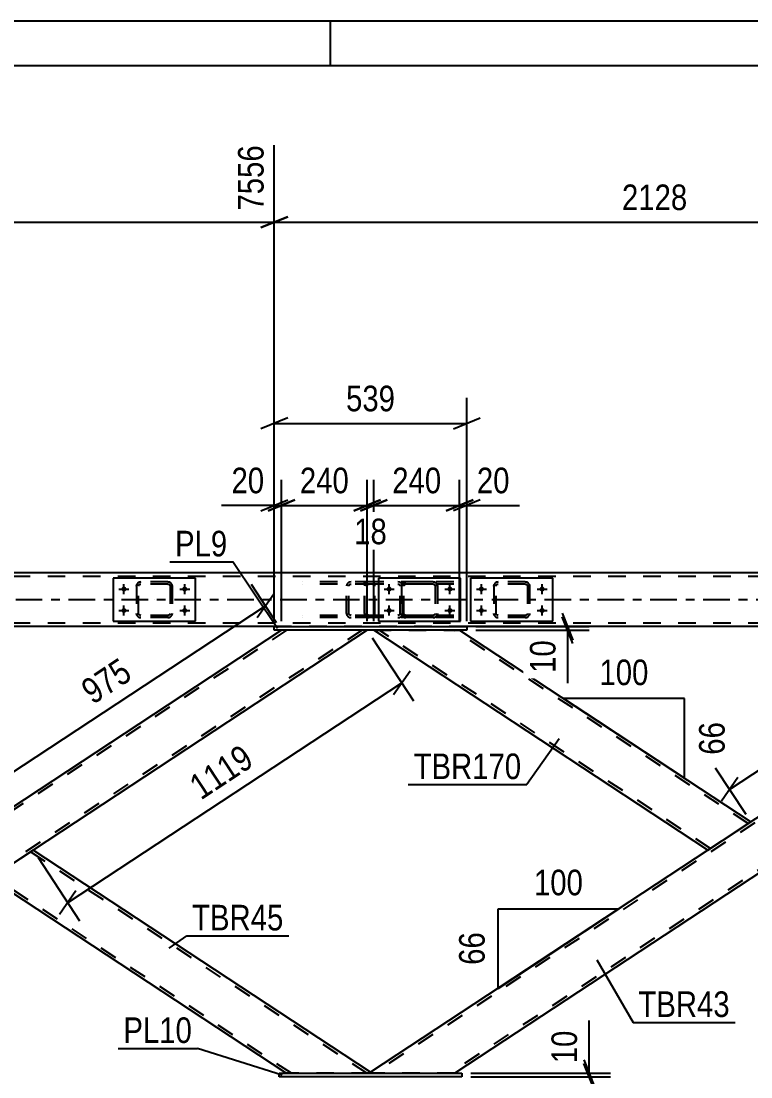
# Model space of a CAD drawing. Header units: millimetres. Extents: x -808 to 381, y -747 to 94.
# Drawn here: x -493.5 to -411.8, y -23.8 to 94.3 of the extents above; entities that cross this region are included whole.
import ezdxf

# ---------------------------------------------------------------- set-up
doc = ezdxf.new("R2010")
doc.units = ezdxf.units.MM
doc.linetypes.add('DXK_LINE_DOT2', pattern=[3.9198, 1.9599, -1.9599])
doc.linetypes.add('DXK_LINE_DOT3', pattern=[5.9187, 2.979, -0.9799, 0.9799, -0.9799])
doc.styles.add('Arial Narrow', font='ARIALN.TTF', dxfattribs={"height": 0.2})

# ---------------------------------------------------------------- blocks, each defined once
blk = doc.blocks.new('Unknown-232923327-64945')
at = {"color": 5, "linetype": 'Continuous'}
for p, q in [((381.12, 94.32), (-807.88, 94.32)), ((-458.88, 89.32), (-458.88, 94.32)), ((376.12, 89.32), (-802.88, 89.32))]:
    blk.add_line(p, q, dxfattribs=at)
blk = doc.blocks.new('Part-232923327-69566 - 69491')
at = {"color": 7, "linetype": 'DXK_LINE_DOT2'}
for p, q in [((-100.51, 32.2), (-731.21, 32.2)), ((-100.51, 27), (-731.21, 27)), ((-443.64, 26.6), (-465.18, 26.6))]:
    blk.add_line(p, q, dxfattribs=at)
at = {"color": 2, "linetype": 'Continuous'}
for p, q in [((-401.85, 32.6), (-599.57, 32.6)), ((-465.18, 26.6), (-528.77, 26.6)), ((-380.05, 26.6), (-443.64, 26.6))]:
    blk.add_line(p, q, dxfattribs=at)
at = {"color": 7, "linetype": 'DXK_LINE_DOT3'}
blk.add_line((-100.51, 29.6), (-731.21, 29.6), dxfattribs=at)
blk = doc.blocks.new('Part-232923327-69506 - 69491')
at = {"color": 7, "linetype": 'DXK_LINE_DOT2'}
for p, q in [((-378.67, 26.2), (-454.01, -23.36)), ((-370.22, 26.2), (-445.57, -23.36)), ((-369.64, 26.2), (-379.25, 26.2)), ((-411.84, 4.76), (-416.65, 1.6)), ((-407.04, 1.6), (-411.84, -1.56)), ((-454.41, -23.24), (-454.59, -23.36)), ((-444.98, -23.36), (-454.59, -23.36))]:
    blk.add_line(p, q, dxfattribs=at)
at = {"color": 2, "linetype": 'Continuous'}
for p, q in [((-379.25, 26.2), (-411.84, 4.76)), ((-369.64, 26.2), (-407.04, 1.6)), ((-416.65, 1.6), (-454.41, -23.24)), ((-411.84, -1.56), (-444.98, -23.36))]:
    blk.add_line(p, q, dxfattribs=at)
blk = doc.blocks.new('Part-232923327-69508 - 69491')
at = {"color": 7, "linetype": 'DXK_LINE_DOT2'}
for p, q in [((-463.8, 26.2), (-539.14, -23.36)), ((-455.36, 26.2), (-530.7, -23.36)), ((-454.78, 26.2), (-464.38, 26.2)), ((-496.98, 4.76), (-501.78, 1.6)), ((-492.17, 1.6), (-496.98, -1.56)), ((-539.55, -23.24), (-539.73, -23.36)), ((-530.12, -23.36), (-539.73, -23.36))]:
    blk.add_line(p, q, dxfattribs=at)
at = {"color": 2, "linetype": 'Continuous'}
for p, q in [((-464.38, 26.2), (-496.98, 4.76)), ((-454.78, 26.2), (-492.17, 1.6)), ((-501.78, 1.6), (-539.55, -23.24)), ((-496.98, -1.56), (-530.12, -23.36))]:
    blk.add_line(p, q, dxfattribs=at)
blk = doc.blocks.new('Bolt-232923327-142535 - 69491')
at = {"linetype": 'Continuous'}
for points in [[(-442.01, 31.08, -1), (-442.01, 30.52, -1)], [(-435.21, 31.08, -1), (-435.21, 30.52, -1)], [(-442.01, 28.68, -1), (-442.01, 28.12, -1)], [(-435.21, 28.68, -1), (-435.21, 28.12, -1)]]:
    blk.add_hatch(color=1, dxfattribs=at).paths.add_polyline_path(points)
at = {"color": 1, "linetype": 'Continuous'}
for p, q in [((-442.57, 30.8), (-441.45, 30.8)), ((-442.01, 30.24), (-442.01, 31.36)), ((-435.77, 30.8), (-434.65, 30.8)), ((-435.21, 30.24), (-435.21, 31.36)), ((-442.57, 28.4), (-441.45, 28.4)), ((-442.01, 27.84), (-442.01, 28.96)), ((-435.77, 28.4), (-434.65, 28.4)), ((-435.21, 27.84), (-435.21, 28.96))]:
    blk.add_line(p, q, dxfattribs=at)
blk = doc.blocks.new('Part-232923327-69509 - 69491')
at = {"color": 2, "linetype": 'Continuous'}
for p, q in [((-496.98, -1.56), (-492.17, 1.6)), ((-454.41, -23.24), (-492.17, 1.6)), ((-463.84, -23.36), (-496.98, -1.56)), ((-454.59, -23.36), (-454.41, -23.24))]:
    blk.add_line(p, q, dxfattribs=at)
at = {"color": 7, "linetype": 'DXK_LINE_DOT2'}
for p, q in [((-454.81, -23.36), (-492.47, 1.41)), ((-496.69, -1.37), (-496.67, -1.36)), ((-463.26, -23.36), (-496.69, -1.37)), ((-454.59, -23.36), (-463.84, -23.36)), ((-454.58, -23.35), (-454.59, -23.36))]:
    blk.add_line(p, q, dxfattribs=at)
blk = doc.blocks.new('Part-232923327-69574 - 69491')
at = {"color": 2, "linetype": 'Continuous'}
for p, q in [((-416.65, 1.6), (-454.05, 26.2)), ((-444.44, 26.2), (-411.84, 4.76)), ((-416.65, 1.6), (-411.84, 4.76))]:
    blk.add_line(p, q, dxfattribs=at)
at = {"color": 7, "linetype": 'DXK_LINE_DOT2'}
for p, q in [((-454.05, 26.2), (-444.44, 26.2)), ((-416.36, 1.79), (-453.46, 26.2)), ((-412.14, 4.57), (-445.02, 26.2))]:
    blk.add_line(p, q, dxfattribs=at)
blk = doc.blocks.new('Part-232923327-69533 - 69491')
at = {"color": 7, "linetype": 'DXK_LINE_DOT2'}
for p, q in [((-455.04, 31.3), (-455.08, 31.12)), ((-455.08, 28.08), (-455.08, 31.12)), ((-454.83, 31.12), (-454.81, 31.21)), ((-454.83, 28.08), (-454.83, 31.12)), ((-454.81, 31.21), (-454.75, 31.29)), ((-454.57, 31.6), (-454.77, 31.56)), ((-454.75, 31.29), (-454.67, 31.34)), ((-454.67, 31.34), (-454.57, 31.36)), ((-445.09, 31.6), (-454.57, 31.6)), ((-445.09, 31.36), (-454.57, 31.36)), ((-451.14, 31.56), (-451.34, 31.6)), ((-451.34, 31.36), (-451.24, 31.34)), ((-451.24, 31.34), (-451.16, 31.29)), ((-451.16, 31.29), (-451.1, 31.21)), ((-451.1, 31.21), (-451.08, 31.12)), ((-451.08, 28.08), (-451.08, 31.12)), ((-450.83, 31.12), (-450.87, 31.3)), ((-450.83, 28.08), (-450.83, 31.12)), ((-455.08, 28.08), (-455.04, 27.89)), ((-454.81, 27.99), (-454.83, 28.08)), ((-454.75, 27.91), (-454.81, 27.99)), ((-454.77, 27.63), (-454.57, 27.6)), ((-454.67, 27.86), (-454.75, 27.91)), ((-454.57, 27.84), (-454.67, 27.86)), ((-445.09, 27.84), (-454.57, 27.84)), ((-445.09, 27.6), (-454.57, 27.6)), ((-451.24, 27.86), (-451.34, 27.84)), ((-451.34, 27.6), (-451.14, 27.63)), ((-451.16, 27.91), (-451.24, 27.86)), ((-451.1, 27.99), (-451.16, 27.91)), ((-451.08, 28.08), (-451.1, 27.99)), ((-450.87, 27.89), (-450.83, 28.08))]:
    blk.add_line(p, q, dxfattribs=at)
for centre, start, end in [((-454.59, 31.1), 110.7583, 155.68), ((-451.32, 31.1), 24.32, 69.2417), ((-454.59, 28.1), 204.32, 249.2417), ((-451.32, 28.1), 290.7583, 335.68)]:
    blk.add_arc(centre, 0.496, start, end, dxfattribs=at)
blk = doc.blocks.new('Part-232923327-69540 - 69491')
at = {"color": 7, "linetype": 'DXK_LINE_DOT2'}
for p, q in [((-454.19, 31.6), (-462.04, 31.6)), ((-454.19, 31.36), (-462.04, 31.36)), ((-457.06, 31.3), (-457.1, 31.12)), ((-457.1, 28.08), (-457.1, 31.12)), ((-456.84, 31.12), (-456.83, 31.21)), ((-456.84, 28.08), (-456.84, 31.12)), ((-456.83, 31.21), (-456.77, 31.29)), ((-456.59, 31.6), (-456.79, 31.56)), ((-456.77, 31.29), (-456.69, 31.34)), ((-456.69, 31.34), (-456.59, 31.36)), ((-455.08, 31.36), (-455.08, 31.6)), ((-454.08, 31.56), (-454.19, 31.6)), ((-454.19, 31.36), (-454.13, 31.34)), ((-454.13, 31.34), (-454.09, 31.29)), ((-454.09, 31.29), (-454.06, 31.21)), ((-454, 31.46), (-454.08, 31.56)), ((-454.06, 31.21), (-454.05, 31.12)), ((-454.05, 28.08), (-454.05, 31.12)), ((-453.94, 31.3), (-454, 31.46)), ((-453.92, 31.12), (-453.94, 31.3)), ((-453.92, 28.08), (-453.92, 31.12)), ((-454.19, 27.84), (-462.04, 27.84)), ((-454.19, 27.6), (-462.04, 27.6)), ((-457.1, 28.08), (-457.06, 27.89)), ((-456.83, 27.99), (-456.84, 28.08)), ((-456.77, 27.91), (-456.83, 27.99)), ((-456.79, 27.63), (-456.59, 27.6)), ((-456.69, 27.86), (-456.77, 27.91)), ((-456.59, 27.84), (-456.69, 27.86)), ((-455.08, 27.6), (-455.08, 27.84)), ((-454.13, 27.86), (-454.19, 27.84)), ((-454.19, 27.6), (-454.08, 27.63)), ((-454.09, 27.91), (-454.13, 27.86)), ((-454.06, 27.99), (-454.09, 27.91)), ((-454.08, 27.63), (-454, 27.74)), ((-454.05, 28.08), (-454.06, 27.99)), ((-454, 27.74), (-453.94, 27.89)), ((-453.94, 27.89), (-453.92, 28.08))]:
    blk.add_line(p, q, dxfattribs=at)
for centre, start, end in [((-456.61, 31.1), 111.1513, 156.1049), ((-456.61, 28.09), 203.8951, 248.8487)]:
    blk.add_arc(centre, 0.492, start, end, dxfattribs=at)
blk = doc.blocks.new('Part-232923327-142500 - 69491')
at = {"color": 2, "linetype": 'Continuous'}
for p, q in [((-444.33, 32), (-453.53, 32)), ((-453.53, 32), (-453.53, 27.2)), ((-444.33, 27.2), (-444.33, 32)), ((-453.53, 27.2), (-444.33, 27.2))]:
    blk.add_line(p, q, dxfattribs=at)
blk = doc.blocks.new('Part-232923327-69589 - 69491')
at = {"color": 2, "linetype": 'Continuous'}
for p, q in [((-465.18, 26.6), (-443.64, 26.6)), ((-465.18, 26.2), (-465.18, 26.6)), ((-443.64, 26.2), (-465.18, 26.2)), ((-443.64, 26.6), (-443.64, 26.2))]:
    blk.add_line(p, q, dxfattribs=at)
blk = doc.blocks.new('Part-232923327-69596 - 69491')
at = {"color": 2, "linetype": 'Continuous'}
for p, q in [((-464.64, -23.36), (-444.18, -23.36)), ((-464.64, -23.76), (-464.64, -23.36)), ((-444.18, -23.36), (-444.18, -23.76)), ((-444.18, -23.76), (-464.64, -23.76))]:
    blk.add_line(p, q, dxfattribs=at)
blk = doc.blocks.new('Part-232923327-142455 - 69491')
at = {"color": 7, "linetype": 'DXK_LINE_DOT2'}
for p, q in [((-480.61, 31.12), (-480.57, 31.3)), ((-480.57, 31.3), (-480.61, 31.12)), ((-480.61, 31.12), (-480.61, 28.08)), ((-480.37, 31.12), (-480.35, 31.21)), ((-480.37, 28.08), (-480.37, 31.12)), ((-480.35, 31.21), (-480.3, 31.29)), ((-480.31, 31.56), (-480.13, 31.6)), ((-480.13, 31.6), (-480.31, 31.56)), ((-480.3, 31.29), (-480.22, 31.34)), ((-480.22, 31.34), (-480.13, 31.36)), ((-477.09, 31.6), (-480.13, 31.6)), ((-477.09, 31.36), (-480.13, 31.36)), ((-477.09, 31.6), (-476.9, 31.56)), ((-476.9, 31.56), (-477.09, 31.6)), ((-477.09, 31.36), (-476.99, 31.34)), ((-476.99, 31.34), (-476.92, 31.29)), ((-476.92, 31.29), (-476.86, 31.21)), ((-476.86, 31.21), (-476.85, 31.12)), ((-476.85, 31.12), (-476.85, 28.08)), ((-476.64, 31.3), (-476.61, 31.12)), ((-476.61, 31.12), (-476.64, 31.3)), ((-476.61, 31.12), (-476.61, 28.08)), ((-480.57, 27.89), (-480.61, 28.08)), ((-480.61, 28.08), (-480.57, 27.89)), ((-480.35, 27.99), (-480.37, 28.08)), ((-480.3, 27.91), (-480.35, 27.99)), ((-480.13, 27.6), (-480.31, 27.63)), ((-480.31, 27.63), (-480.13, 27.6)), ((-480.22, 27.86), (-480.3, 27.91)), ((-480.13, 27.84), (-480.22, 27.86)), ((-477.09, 27.84), (-480.13, 27.84)), ((-477.09, 27.6), (-480.13, 27.6)), ((-476.99, 27.86), (-477.09, 27.84)), ((-476.9, 27.63), (-477.09, 27.6)), ((-477.09, 27.6), (-476.9, 27.63)), ((-476.92, 27.91), (-476.99, 27.86)), ((-476.86, 27.99), (-476.92, 27.91)), ((-476.85, 28.08), (-476.86, 27.99)), ((-476.61, 28.08), (-476.64, 27.89)), ((-476.64, 27.89), (-476.61, 28.08))]:
    blk.add_line(p, q, dxfattribs=at)
at = {"color": 7, "linetype": 'DXK_LINE_DOT3'}
blk.add_line((-478.61, 29.6), (-478.61, 29.6), dxfattribs=at)
at = {"color": 7, "linetype": 'DXK_LINE_DOT2'}
for centre, start, end in [((-480.13, 31.12), 112.5, 157.5), ((-480.13, 31.12), 112.5, 157.5), ((-477.09, 31.12), 22.5, 67.5), ((-477.09, 31.12), 22.5, 67.5), ((-480.13, 28.08), 202.5, 247.5), ((-480.13, 28.08), 202.5, 247.5), ((-477.09, 28.08), 292.5, 337.5), ((-477.09, 28.08), 292.5, 337.5)]:
    blk.add_arc(centre, 0.48, start, end, dxfattribs=at)
blk = doc.blocks.new('Part-232923327-142456 - 69491')
at = {"color": 2, "linetype": 'Continuous'}
for p, q in [((-474.01, 32), (-483.21, 32)), ((-483.21, 32), (-483.21, 27.2)), ((-474.01, 27.2), (-474.01, 32)), ((-483.21, 27.2), (-474.01, 27.2))]:
    blk.add_line(p, q, dxfattribs=at)
blk = doc.blocks.new('Part-232923327-142459 - 69491')
at = {"color": 7, "linetype": 'DXK_LINE_DOT2'}
for p, q in [((-440.61, 31.12), (-440.57, 31.3)), ((-440.57, 31.3), (-440.61, 31.12)), ((-440.61, 31.12), (-440.61, 28.08)), ((-440.37, 31.12), (-440.35, 31.21)), ((-440.37, 28.08), (-440.37, 31.12)), ((-440.35, 31.21), (-440.3, 31.29)), ((-440.31, 31.56), (-440.13, 31.6)), ((-440.13, 31.6), (-440.31, 31.56)), ((-440.3, 31.29), (-440.22, 31.34)), ((-440.22, 31.34), (-440.13, 31.36)), ((-437.09, 31.6), (-440.13, 31.6)), ((-437.09, 31.36), (-440.13, 31.36)), ((-437.09, 31.6), (-436.9, 31.56)), ((-436.9, 31.56), (-437.09, 31.6)), ((-437.09, 31.36), (-436.99, 31.34)), ((-436.99, 31.34), (-436.92, 31.29)), ((-436.92, 31.29), (-436.86, 31.21)), ((-436.86, 31.21), (-436.85, 31.12)), ((-436.85, 31.12), (-436.85, 28.08)), ((-436.64, 31.3), (-436.61, 31.12)), ((-436.61, 31.12), (-436.64, 31.3)), ((-436.61, 31.12), (-436.61, 28.08)), ((-440.57, 27.89), (-440.61, 28.08)), ((-440.61, 28.08), (-440.57, 27.89)), ((-440.35, 27.99), (-440.37, 28.08)), ((-440.3, 27.91), (-440.35, 27.99)), ((-440.13, 27.6), (-440.31, 27.63)), ((-440.31, 27.63), (-440.13, 27.6)), ((-440.22, 27.86), (-440.3, 27.91)), ((-440.13, 27.84), (-440.22, 27.86)), ((-437.09, 27.84), (-440.13, 27.84)), ((-437.09, 27.6), (-440.13, 27.6)), ((-436.99, 27.86), (-437.09, 27.84)), ((-436.9, 27.63), (-437.09, 27.6)), ((-437.09, 27.6), (-436.9, 27.63)), ((-436.92, 27.91), (-436.99, 27.86)), ((-436.86, 27.99), (-436.92, 27.91)), ((-436.85, 28.08), (-436.86, 27.99)), ((-436.61, 28.08), (-436.64, 27.89)), ((-436.64, 27.89), (-436.61, 28.08))]:
    blk.add_line(p, q, dxfattribs=at)
at = {"color": 7, "linetype": 'DXK_LINE_DOT3'}
blk.add_line((-438.61, 29.6), (-438.61, 29.6), dxfattribs=at)
at = {"color": 7, "linetype": 'DXK_LINE_DOT2'}
for centre, start, end in [((-440.13, 31.12), 112.5, 157.5), ((-440.13, 31.12), 112.5, 157.5), ((-437.09, 31.12), 22.5, 67.5), ((-437.09, 31.12), 22.5, 67.5), ((-440.13, 28.08), 202.5, 247.5), ((-440.13, 28.08), 202.5, 247.5), ((-437.09, 28.08), 292.5, 337.5), ((-437.09, 28.08), 292.5, 337.5)]:
    blk.add_arc(centre, 0.48, start, end, dxfattribs=at)
blk = doc.blocks.new('Part-232923327-142460 - 69491')
at = {"color": 2, "linetype": 'Continuous'}
for p, q in [((-434.01, 32), (-443.21, 32)), ((-443.21, 32), (-443.21, 27.2)), ((-434.01, 27.2), (-434.01, 32)), ((-443.21, 27.2), (-434.01, 27.2))]:
    blk.add_line(p, q, dxfattribs=at)
blk = doc.blocks.new('Part-232923327-142499 - 69491')
at = {"color": 7, "linetype": 'DXK_LINE_DOT2'}
for p, q in [((-450.93, 31.12), (-450.89, 31.3)), ((-450.89, 31.3), (-450.93, 31.12)), ((-450.93, 31.12), (-450.93, 28.08)), ((-450.69, 31.12), (-450.67, 31.21)), ((-450.69, 28.08), (-450.69, 31.12)), ((-450.67, 31.21), (-450.62, 31.29)), ((-450.63, 31.56), (-450.45, 31.6)), ((-450.45, 31.6), (-450.63, 31.56)), ((-450.62, 31.29), (-450.54, 31.34)), ((-450.54, 31.34), (-450.45, 31.36)), ((-447.41, 31.6), (-450.45, 31.6)), ((-447.41, 31.36), (-450.45, 31.36)), ((-447.41, 31.6), (-447.23, 31.56)), ((-447.23, 31.56), (-447.41, 31.6)), ((-447.41, 31.36), (-447.32, 31.34)), ((-447.32, 31.34), (-447.24, 31.29)), ((-447.24, 31.29), (-447.19, 31.21)), ((-447.19, 31.21), (-447.17, 31.12)), ((-447.17, 31.12), (-447.17, 28.08)), ((-446.97, 31.3), (-446.93, 31.12)), ((-446.93, 31.12), (-446.97, 31.3)), ((-446.93, 31.12), (-446.93, 28.08)), ((-450.89, 27.89), (-450.93, 28.08)), ((-450.93, 28.08), (-450.89, 27.89)), ((-450.67, 27.99), (-450.69, 28.08)), ((-450.62, 27.91), (-450.67, 27.99)), ((-450.45, 27.6), (-450.63, 27.63)), ((-450.63, 27.63), (-450.45, 27.6)), ((-450.54, 27.86), (-450.62, 27.91)), ((-450.45, 27.84), (-450.54, 27.86)), ((-447.41, 27.84), (-450.45, 27.84)), ((-447.41, 27.6), (-450.45, 27.6)), ((-447.32, 27.86), (-447.41, 27.84)), ((-447.23, 27.63), (-447.41, 27.6)), ((-447.41, 27.6), (-447.23, 27.63)), ((-447.24, 27.91), (-447.32, 27.86)), ((-447.19, 27.99), (-447.24, 27.91)), ((-447.17, 28.08), (-447.19, 27.99)), ((-446.93, 28.08), (-446.97, 27.89)), ((-446.97, 27.89), (-446.93, 28.08))]:
    blk.add_line(p, q, dxfattribs=at)
at = {"color": 7, "linetype": 'DXK_LINE_DOT3'}
blk.add_line((-448.93, 29.6), (-448.93, 29.6), dxfattribs=at)
at = {"color": 7, "linetype": 'DXK_LINE_DOT2'}
for centre, start, end in [((-450.45, 31.12), 112.5, 157.5), ((-450.45, 31.12), 112.5, 157.5), ((-447.41, 31.12), 22.5, 67.5), ((-447.41, 31.12), 22.5, 67.5), ((-450.45, 28.08), 202.5, 247.5), ((-450.45, 28.08), 202.5, 247.5), ((-447.41, 28.08), 292.5, 337.5), ((-447.41, 28.08), 292.5, 337.5)]:
    blk.add_arc(centre, 0.48, start, end, dxfattribs=at)
blk = doc.blocks.new('Bolt-232923327-142533 - 69491')
at = {"linetype": 'Continuous'}
for points in [[(-482.01, 31.08, -1), (-482.01, 30.52, -1)], [(-475.21, 31.08, -1), (-475.21, 30.52, -1)], [(-482.01, 28.68, -1), (-482.01, 28.12, -1)], [(-475.21, 28.68, -1), (-475.21, 28.12, -1)]]:
    blk.add_hatch(color=1, dxfattribs=at).paths.add_polyline_path(points)
at = {"color": 1, "linetype": 'Continuous'}
for p, q in [((-482.57, 30.8), (-481.45, 30.8)), ((-482.01, 30.24), (-482.01, 31.36)), ((-475.77, 30.8), (-474.65, 30.8)), ((-475.21, 30.24), (-475.21, 31.36)), ((-482.57, 28.4), (-481.45, 28.4)), ((-482.01, 27.84), (-482.01, 28.96)), ((-475.77, 28.4), (-474.65, 28.4)), ((-475.21, 27.84), (-475.21, 28.96))]:
    blk.add_line(p, q, dxfattribs=at)
blk = doc.blocks.new('Bolt-232923327-142553 - 69491')
at = {"linetype": 'Continuous'}
for points in [[(-452.33, 31.08, -1), (-452.33, 30.52, -1)], [(-445.53, 31.08, -1), (-445.53, 30.52, -1)], [(-452.33, 28.68, -1), (-452.33, 28.12, -1)], [(-445.53, 28.68, -1), (-445.53, 28.12, -1)]]:
    blk.add_hatch(color=1, dxfattribs=at).paths.add_polyline_path(points)
at = {"color": 1, "linetype": 'Continuous'}
for p, q in [((-452.89, 30.8), (-451.77, 30.8)), ((-452.33, 30.24), (-452.33, 31.36)), ((-446.09, 30.8), (-444.97, 30.8)), ((-445.53, 30.24), (-445.53, 31.36)), ((-452.89, 28.4), (-451.77, 28.4)), ((-452.33, 27.84), (-452.33, 28.96)), ((-446.09, 28.4), (-444.97, 28.4)), ((-445.53, 27.84), (-445.53, 28.96))]:
    blk.add_line(p, q, dxfattribs=at)
blk = doc.blocks.new('StraightDimension-232923327-83658 - 69491')
at = {"color": 7, "linetype": 'Continuous'}
for p, q in [((-379.8, 27.03), (-383.2, 32.2)), ((-382.56, 28.5), (-380.71, 31.15)), ((-414.23, 8.38), (-381.63, 29.82)), ((-412.39, 5.59), (-415.79, 10.76)), ((-413.3, 9.71), (-415.15, 7.06))]:
    blk.add_line(p, q, dxfattribs=at)
at = {"color": 0}
blk.add_wipeout([(-395.55, 21.57), (-397.86, 25.08), (-403.44, 21.4), (-401.14, 17.89)], dxfattribs=at)
at = {"color": 3, "style": 'Arial Narrow'}
blk.add_text('975', height=2.863, rotation=33.3347, dxfattribs=at).set_placement((-400.96, 18.72))
blk = doc.blocks.new('StraightDimension-232923327-84994 - 69491')
at = {"color": 7, "linetype": 'Continuous'}
for p, q in [((-444.44, 27.2), (-444.44, 43.01)), ((-443.64, 27.2), (-443.64, 43.01)), ((-445.94, 39.56), (-442.94, 40.76)), ((-442.14, 40.76), (-445.14, 39.56)), ((-444.44, 40.16), (-443.64, 40.16)), ((-443.64, 40.16), (-437.73, 40.16)), ((-443.64, 40.16), (-437.73, 40.16))]:
    blk.add_line(p, q, dxfattribs=at)
at = {"color": 0}
blk.add_wipeout([(-438.26, 40.91), (-438.26, 45.11), (-443.11, 45.11), (-443.11, 40.91)], dxfattribs=at)
at = {"color": 3, "style": 'Arial Narrow'}
blk.add_text('20', height=2.863, dxfattribs=at).set_placement((-442.51, 41.51))
blk = doc.blocks.new('StraightDimension-232923327-83625 - 69491')
at = {"color": 7, "linetype": 'Continuous'}
for p, q in [((-464.93, 27.03), (-467.74, 31.3)), ((-467.1, 27.6), (-465.25, 30.25)), ((-498.77, 7.48), (-466.17, 28.92)), ((-497.53, 5.59), (-500.34, 9.86)), ((-497.85, 8.81), (-499.69, 6.16))]:
    blk.add_line(p, q, dxfattribs=at)
at = {"color": 0}
blk.add_wipeout([(-480.09, 20.66), (-482.4, 24.17), (-487.98, 20.5), (-485.68, 16.99)], dxfattribs=at)
at = {"color": 3, "style": 'Arial Narrow'}
blk.add_text('975', height=2.863, rotation=33.3347, dxfattribs=at).set_placement((-485.5, 17.82))
blk = doc.blocks.new('StraightDimension-232923327-84753 - 69491')
at = {"color": 7, "linetype": 'Continuous'}
for p, q in [((-432.96, 28.1), (-431.76, 25.1)), ((-431.76, 24.7), (-432.96, 27.7)), ((-442.64, 26.6), (-429.96, 26.6)), ((-442.64, 26.2), (-429.96, 26.2)), ((-432.36, 26.2), (-432.36, 26.6)), ((-432.36, 26.2), (-432.36, 20.29)), ((-432.36, 26.2), (-432.36, 20.29))]:
    blk.add_line(p, q, dxfattribs=at)
at = {"color": 0}
blk.add_wipeout([(-433.11, 25.67), (-437.31, 25.67), (-437.31, 20.82), (-433.11, 20.82)], dxfattribs=at)
at = {"color": 3, "style": 'Arial Narrow'}
blk.add_text('10', height=2.863, rotation=90.0002, dxfattribs=at).set_placement((-433.71, 21.42))
blk = doc.blocks.new('StraightDimension-232923327-156216 - 69491')
at = {"color": 7, "linetype": 'Continuous'}
for p, q in [((-550.32, 27.6), (-550.32, 80.45)), ((-465.18, 27.6), (-465.18, 80.45)), ((-548.82, 72.43), (-551.82, 71.23)), ((-466.68, 71.23), (-463.68, 72.43)), ((-550.32, 71.83), (-465.18, 71.83))]:
    blk.add_line(p, q, dxfattribs=at)
at = {"color": 0}
blk.add_wipeout([(-503.49, 72.58), (-503.49, 76.78), (-512.01, 76.78), (-512.01, 72.58)], dxfattribs=at)
at = {"color": 3, "style": 'Arial Narrow'}
blk.add_text('2128', height=2.863, dxfattribs=at).set_placement((-511.41, 73.18))
at = {"color": 0, "linetype": 'Continuous'}
blk.add_wipeout([(-465.78, 81.05), (-469.98, 81.05), (-469.98, 72.53), (-465.78, 72.53)], dxfattribs=at)
at = {"color": 3, "linetype": 'Continuous', "style": 'Arial Narrow'}
blk.add_text('7556', height=2.863, rotation=90.0002, dxfattribs=at).set_placement((-466.38, 73.13))
blk = doc.blocks.new('AngleDimension-232923327-141542 - 69491')
at = {"color": 7, "linetype": 'Continuous'}
for p, q in [((-440.14, -4.95), (-426.61, -4.95)), ((-440.14, -13.86), (-426.61, -4.95)), ((-440.14, -13.86), (-440.14, -4.95)), ((-438.32, -12.66), (-426.61, -4.95))]:
    blk.add_line(p, q, dxfattribs=at)
at = {"color": 0}
for points in [[(-430.03, -4.05), (-430.03, 0.15), (-436.72, 0.15), (-436.72, -4.05)], [(-441.04, -6.98), (-445.24, -6.98), (-445.24, -11.83), (-441.04, -11.83)]]:
    blk.add_wipeout(points, dxfattribs=at)
at = {"color": 3, "style": 'Arial Narrow'}
blk.add_text('100', height=2.863, dxfattribs=at).set_placement((-436.12, -3.45))
blk.add_text('66', height=2.863, rotation=90.0002, dxfattribs=at).set_placement((-441.64, -11.23))
blk = doc.blocks.new('AngleDimension-232923327-141544 - 69491')
at = {"color": 7, "linetype": 'Continuous'}
for p, q in [((-427.82, 15.27), (-432.82, 18.55)), ((-419.28, 18.55), (-432.82, 18.55)), ((-419.28, 9.65), (-432.82, 18.55)), ((-419.28, 9.65), (-419.28, 18.55))]:
    blk.add_line(p, q, dxfattribs=at)
at = {"color": 0}
for points in [[(-422.71, 19.45), (-422.71, 23.65), (-429.39, 23.65), (-429.39, 19.45)], [(-414.18, 16.53), (-418.38, 16.53), (-418.38, 11.67), (-414.18, 11.67)]]:
    blk.add_wipeout(points, dxfattribs=at)
at = {"color": 3, "style": 'Arial Narrow'}
blk.add_text('100', height=2.863, dxfattribs=at).set_placement((-428.79, 20.05))
blk.add_text('66', height=2.863, rotation=90.0002, dxfattribs=at).set_placement((-414.78, 12.27))
blk = doc.blocks.new('StraightDimension-232923327-83636 - 69491')
at = {"color": 7, "linetype": 'Continuous'}
for p, q in [((-454.23, 25.36), (-449.59, 18.31)), ((-451.83, 18.99), (-449.99, 21.64)), ((-488.31, -4.28), (-450.91, 20.32)), ((-491.62, 0.76), (-486.99, -6.29)), ((-487.38, -2.96), (-489.23, -5.61))]:
    blk.add_line(p, q, dxfattribs=at)
at = {"color": 0}
blk.add_wipeout([(-466.46, 10.98), (-468.77, 14.49), (-475.88, 9.82), (-473.58, 6.31)], dxfattribs=at)
at = {"color": 3, "style": 'Arial Narrow'}
blk.add_text('1119', height=2.863, rotation=33.3347, dxfattribs=at).set_placement((-473.4, 7.14))
blk = doc.blocks.new('StraightDimension-232923327-84892 - 69491')
at = {"color": 7, "linetype": 'Continuous'}
for p, q in [((-465.18, 27.6), (-465.18, 52.18)), ((-443.64, 27.6), (-443.64, 52.18)), ((-463.68, 49.93), (-466.68, 48.73)), ((-445.14, 48.73), (-442.14, 49.93)), ((-465.18, 49.33), (-443.64, 49.33))]:
    blk.add_line(p, q, dxfattribs=at)
at = {"color": 0}
blk.add_wipeout([(-451.07, 50.08), (-451.07, 54.28), (-457.75, 54.28), (-457.75, 50.08)], dxfattribs=at)
at = {"color": 3, "style": 'Arial Narrow'}
blk.add_text('539', height=2.863, dxfattribs=at).set_placement((-457.15, 50.68))
blk = doc.blocks.new('StraightDimension-232923327-84995 - 69491')
at = {"color": 7, "linetype": 'Continuous'}
for p, q in [((-454.05, 27.2), (-454.05, 43.01)), ((-444.44, 27.2), (-444.44, 43.01)), ((-455.55, 39.56), (-452.55, 40.76)), ((-454.05, 40.16), (-444.44, 40.16)), ((-442.94, 40.76), (-445.94, 39.56))]:
    blk.add_line(p, q, dxfattribs=at)
at = {"color": 0}
blk.add_wipeout([(-445.9, 40.91), (-445.9, 45.11), (-452.58, 45.11), (-452.58, 40.91)], dxfattribs=at)
at = {"color": 3, "style": 'Arial Narrow'}
blk.add_text('240', height=2.863, dxfattribs=at).set_placement((-451.98, 41.51))
blk = doc.blocks.new('StraightDimension-232923327-84996 - 69491')
at = {"color": 7, "linetype": 'Continuous'}
for p, q in [((-454.78, 27.2), (-454.78, 42.56)), ((-454.05, 27.2), (-454.05, 42.56)), ((-456.28, 39.56), (-453.28, 40.76)), ((-452.55, 40.76), (-455.55, 39.56)), ((-454.78, 40.16), (-454.05, 40.16))]:
    blk.add_line(p, q, dxfattribs=at)
at = {"color": 0}
blk.add_wipeout([(-451.98, 35.21), (-451.98, 39.41), (-456.84, 39.41), (-456.84, 35.21)], dxfattribs=at)
at = {"color": 3, "style": 'Arial Narrow'}
blk.add_text('18', height=2.863, dxfattribs=at).set_placement((-456.24, 35.81))
blk = doc.blocks.new('StraightDimension-232923327-84997 - 69491')
at = {"color": 7, "linetype": 'Continuous'}
for p, q in [((-464.38, 27.2), (-464.38, 43.01)), ((-454.78, 27.2), (-454.78, 43.01)), ((-465.88, 39.56), (-462.88, 40.76)), ((-464.38, 40.16), (-454.78, 40.16)), ((-453.28, 40.76), (-456.28, 39.56))]:
    blk.add_line(p, q, dxfattribs=at)
at = {"color": 0}
blk.add_wipeout([(-456.24, 40.91), (-456.24, 45.11), (-462.92, 45.11), (-462.92, 40.91)], dxfattribs=at)
at = {"color": 3, "style": 'Arial Narrow'}
blk.add_text('240', height=2.863, dxfattribs=at).set_placement((-462.32, 41.51))
blk = doc.blocks.new('StraightDimension-232923327-84998 - 69491')
at = {"color": 7, "linetype": 'Continuous'}
for p, q in [((-465.18, 27.2), (-465.18, 43.01)), ((-464.38, 27.2), (-464.38, 43.01)), ((-465.18, 40.16), (-471.09, 40.16)), ((-465.18, 40.16), (-471.09, 40.16)), ((-466.68, 39.56), (-463.68, 40.76)), ((-462.88, 40.76), (-465.88, 39.56)), ((-465.18, 40.16), (-464.38, 40.16))]:
    blk.add_line(p, q, dxfattribs=at)
at = {"color": 0}
blk.add_wipeout([(-465.71, 40.91), (-465.71, 45.11), (-470.57, 45.11), (-470.57, 40.91)], dxfattribs=at)
at = {"color": 3, "style": 'Arial Narrow'}
blk.add_text('20', height=2.863, dxfattribs=at).set_placement((-469.97, 41.51))
blk = doc.blocks.new('StraightDimension-232923327-100106 - 69491')
at = {"color": 7, "linetype": 'Continuous'}
for p, q in [((-429.95, -23.36), (-429.95, -17.45)), ((-429.95, -23.36), (-429.95, -17.45)), ((-430.55, -21.86), (-429.35, -24.86)), ((-429.35, -25.26), (-430.55, -22.26)), ((-443.18, -23.36), (-427.55, -23.36)), ((-429.95, -23.76), (-429.95, -23.36)), ((-443.18, -23.76), (-427.55, -23.76))]:
    blk.add_line(p, q, dxfattribs=at)
at = {"color": 0}
blk.add_wipeout([(-430.7, -17.98), (-434.9, -17.98), (-434.9, -22.84), (-430.7, -22.84)], dxfattribs=at)
at = {"color": 3, "style": 'Arial Narrow'}
blk.add_text('10', height=2.863, rotation=90.0002, dxfattribs=at).set_placement((-431.3, -22.24))
blk = doc.blocks.new('StraightDimension-232923327-156215 - 69491')
at = {"color": 7, "linetype": 'Continuous'}
for p, q in [((-465.18, 27.6), (-465.18, 80.45)), ((-380.05, 27.6), (-380.05, 80.45)), ((-463.68, 72.43), (-466.68, 71.23)), ((-381.55, 71.23), (-378.55, 72.43)), ((-465.18, 71.83), (-380.05, 71.83))]:
    blk.add_line(p, q, dxfattribs=at)
at = {"color": 0}
blk.add_wipeout([(-418.36, 72.58), (-418.36, 76.78), (-426.87, 76.78), (-426.87, 72.58)], dxfattribs=at)
at = {"color": 3, "style": 'Arial Narrow'}
blk.add_text('2128', height=2.863, dxfattribs=at).set_placement((-426.27, 73.18))
at = {"color": 0, "linetype": 'Continuous'}
blk.add_wipeout([(-380.65, 81.05), (-384.85, 81.05), (-384.85, 72.53), (-380.65, 72.53)], dxfattribs=at)
at = {"color": 3, "linetype": 'Continuous', "style": 'Arial Narrow'}
blk.add_text('9685', height=2.863, rotation=90.0002, dxfattribs=at).set_placement((-381.25, 73.13))
blk = doc.blocks.new('Mark-232923327-83412 - 69491')
at = {"color": 30, "linetype": 'Continuous'}
for p in [(-476.89, 33.85), (-464.83, 26.37)]:
    blk.add_line(p, (-469.84, 33.85), dxfattribs=at)
at = {"color": 0}
blk.add_wipeout([(-470.44, 34.45), (-470.44, 37.45), (-476.29, 37.45), (-476.29, 34.45)], dxfattribs=at)
blk.add_wipeout([(-470.44, 34.45), (-470.44, 37.45), (-476.29, 37.45), (-476.29, 34.45)], dxfattribs=at)
at = {"color": 3, "style": 'Arial Narrow'}
blk.add_text('PL9', height=2.863, dxfattribs=at).set_placement((-476.29, 34.45))
blk = doc.blocks.new('Mark-232923327-82757 - 69491')
at = {"color": 30, "linetype": 'Continuous'}
for p, q in [((-476.94, -9.37), (-474.98, -7.98)), ((-474.98, -7.98), (-463.55, -7.98))]:
    blk.add_line(p, q, dxfattribs=at)
at = {"color": 0}
blk.add_wipeout([(-464.15, -7.38), (-464.15, -4.38), (-474.38, -4.38), (-474.38, -7.38)], dxfattribs=at)
blk.add_wipeout([(-464.15, -7.38), (-464.15, -4.38), (-474.38, -4.38), (-474.38, -7.38)], dxfattribs=at)
at = {"color": 3, "style": 'Arial Narrow'}
blk.add_text('TBR45', height=2.863, dxfattribs=at).set_placement((-474.38, -7.38))
blk = doc.blocks.new('Mark-232923327-82796 - 69491')
at = {"color": 30, "linetype": 'Continuous'}
for p in [(-433.29, 14.06), (-450.19, 8.94)]:
    blk.add_line(p, (-436.93, 8.94), dxfattribs=at)
at = {"color": 0}
blk.add_wipeout([(-437.53, 9.54), (-437.53, 12.54), (-449.59, 12.54), (-449.59, 9.54)], dxfattribs=at)
blk.add_wipeout([(-437.53, 9.54), (-437.53, 12.54), (-449.59, 12.54), (-449.59, 9.54)], dxfattribs=at)
at = {"color": 3, "style": 'Arial Narrow'}
blk.add_text('TBR170', height=2.863, dxfattribs=at).set_placement((-449.59, 9.54))
blk = doc.blocks.new('Mark-232923327-82748 - 69491')
at = {"color": 30, "linetype": 'Continuous'}
for p, q in [((-429.08, -10.68), (-425.03, -17.66)), ((-425.03, -17.66), (-413.6, -17.66))]:
    blk.add_line(p, q, dxfattribs=at)
at = {"color": 0}
blk.add_wipeout([(-414.2, -17.06), (-414.2, -14.06), (-424.43, -14.06), (-424.43, -17.06)], dxfattribs=at)
blk.add_wipeout([(-414.2, -17.06), (-414.2, -14.06), (-424.43, -14.06), (-424.43, -17.06)], dxfattribs=at)
at = {"color": 3, "style": 'Arial Narrow'}
blk.add_text('TBR43', height=2.863, dxfattribs=at).set_placement((-424.43, -17.06))
blk = doc.blocks.new('Mark-232923327-83430 - 69491')
at = {"color": 30, "linetype": 'Continuous'}
for p in [(-482.67, -20.57), (-464.31, -23.58)]:
    blk.add_line(p, (-473.79, -20.57), dxfattribs=at)
at = {"color": 0}
blk.add_wipeout([(-474.39, -19.97), (-474.39, -16.97), (-482.07, -16.97), (-482.07, -19.97)], dxfattribs=at)
blk.add_wipeout([(-474.39, -19.97), (-474.39, -16.97), (-482.07, -16.97), (-482.07, -19.97)], dxfattribs=at)
at = {"color": 3, "style": 'Arial Narrow'}
blk.add_text('PL10', height=2.863, dxfattribs=at).set_placement((-482.07, -19.97))

msp = doc.modelspace()

# ---------------------------------------------------------------- block references
for name in ['Unknown-232923327-64945', 'Part-232923327-69566 - 69491', 'Part-232923327-142456 - 69491', 'Part-232923327-142500 - 69491', 'Part-232923327-142460 - 69491', 'Bolt-232923327-142533 - 69491', 'Part-232923327-142455 - 69491', 'Part-232923327-69540 - 69491', 'Part-232923327-69533 - 69491', 'Bolt-232923327-142553 - 69491', 'Part-232923327-142499 - 69491', 'Bolt-232923327-142535 - 69491', 'Part-232923327-142459 - 69491', 'Part-232923327-69508 - 69491', 'Part-232923327-69589 - 69491', 'Part-232923327-69506 - 69491', 'Part-232923327-69574 - 69491', 'Part-232923327-69509 - 69491', 'Part-232923327-69596 - 69491']:
    msp.add_blockref(name, (0, 0))

# ---------------------------------------------------------------- next in the draw order: block references
for name in ['StraightDimension-232923327-84994 - 69491', 'StraightDimension-232923327-83658 - 69491', 'StraightDimension-232923327-83625 - 69491', 'AngleDimension-232923327-141542 - 69491', 'Mark-232923327-83430 - 69491', 'StraightDimension-232923327-100106 - 69491']:
    msp.add_blockref(name, (0, 0))

# ---------------------------------------------------------------- next in the draw order: block references
for name in ['StraightDimension-232923327-156216 - 69491', 'StraightDimension-232923327-84753 - 69491', 'StraightDimension-232923327-83636 - 69491', 'Mark-232923327-82748 - 69491']:
    msp.add_blockref(name, (0, 0))

# ---------------------------------------------------------------- next in the draw order: block references
for name in ['StraightDimension-232923327-84892 - 69491', 'AngleDimension-232923327-141544 - 69491', 'Mark-232923327-82757 - 69491']:
    msp.add_blockref(name, (0, 0))

# ---------------------------------------------------------------- next in the draw order: block references
for name in ['StraightDimension-232923327-84995 - 69491', 'Mark-232923327-82796 - 69491']:
    msp.add_blockref(name, (0, 0))

# ---------------------------------------------------------------- next in the draw order: block references
msp.add_blockref('StraightDimension-232923327-84996 - 69491', (0, 0))

# ---------------------------------------------------------------- next in the draw order: block references
msp.add_blockref('StraightDimension-232923327-84997 - 69491', (0, 0))

# ---------------------------------------------------------------- next in the draw order: block references
msp.add_blockref('StraightDimension-232923327-84998 - 69491', (0, 0))

# ---------------------------------------------------------------- next in the draw order: block references
msp.add_blockref('StraightDimension-232923327-156215 - 69491', (0, 0))

# ---------------------------------------------------------------- next in the draw order: block references
msp.add_blockref('Mark-232923327-83412 - 69491', (0, 0))

doc.saveas('drawing.dxf')
